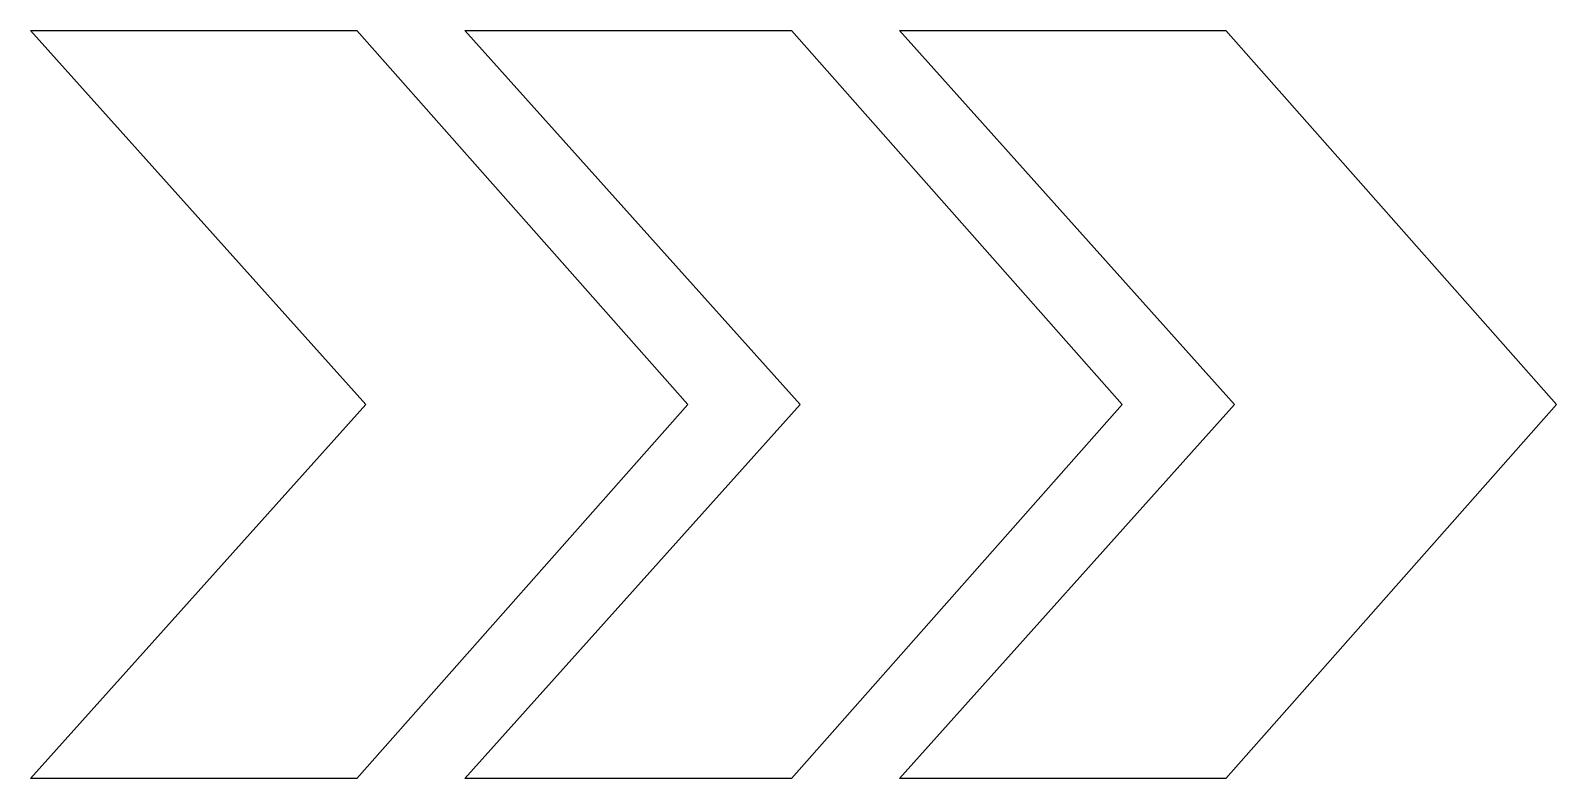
# Model space of a CAD drawing. Header units: centimetres. Extents: x -5.15 to 4.37, y -1.98 to 2.68.
import ezdxf

# ---------------------------------------------------------------- set-up
doc = ezdxf.new("R2010")
doc.units = ezdxf.units.CM
doc.header["$MEASUREMENT"] = 0
doc.layers.add('Camada 1', color=7, linetype='Continuous')

msp = doc.modelspace()

# ---------------------------------------------------------------- linework, layer by layer
at = {"layer": 'Camada 1'}
for points in [[(-3.06009, 0.35071), (-3.06009, 0.35071), (-5.15273, -1.98292), (-5.15273, -1.98292), (-5.15273, -1.98292), (-5.15273, -1.98292), (-3.11494, -1.98292), (-3.11494, -1.98292), (-3.11494, -1.98292), (-3.11494, -1.98292), (-1.05016, 0.35071), (-1.05016, 0.35071), (-1.05016, 0.35071), (-1.05016, 0.35071), (-3.11494, 2.68433), (-3.11494, 2.68433), (-3.11494, 2.68433), (-3.11494, 2.68433), (-5.15273, 2.68433), (-5.15273, 2.68433), (-5.15273, 2.68433), (-5.15273, 2.68433), (-3.06009, 0.35071), (-3.06009, 0.35071)], [(-0.34811, 0.35071), (-0.34811, 0.35071), (-2.44075, -1.98292), (-2.44075, -1.98292), (-2.44075, -1.98292), (-2.44075, -1.98292), (-0.40296, -1.98292), (-0.40296, -1.98292), (-0.40296, -1.98292), (-0.40296, -1.98292), (1.66182, 0.35071), (1.66182, 0.35071), (1.66182, 0.35071), (1.66182, 0.35071), (-0.40296, 2.68433), (-0.40296, 2.68433), (-0.40296, 2.68433), (-0.40296, 2.68433), (-2.44075, 2.68433), (-2.44075, 2.68433), (-2.44075, 2.68433), (-2.44075, 2.68433), (-0.34811, 0.35071), (-0.34811, 0.35071)], [(2.36387, 0.35071), (2.36387, 0.35071), (0.27125, -1.98292), (0.27125, -1.98292), (0.27125, -1.98292), (0.27125, -1.98292), (2.30902, -1.98292), (2.30902, -1.98292), (2.30902, -1.98292), (2.30902, -1.98292), (4.3738, 0.35071), (4.3738, 0.35071), (4.3738, 0.35071), (4.3738, 0.35071), (2.30902, 2.68433), (2.30902, 2.68433), (2.30902, 2.68433), (2.30902, 2.68433), (0.27125, 2.68433), (0.27125, 2.68433), (0.27125, 2.68433), (0.27125, 2.68433), (2.36387, 0.35071), (2.36387, 0.35071)]]:
    msp.add_open_spline(points, degree=3, knots=[0, 0, 0, 0, 0.1428571, 0.1428571, 0.1428571, 0.1428571, 0.2857143, 0.2857143, 0.2857143, 0.2857143, 0.4285714, 0.4285714, 0.4285714, 0.4285714, 0.5714286, 0.5714286, 0.5714286, 0.5714286, 0.7142857, 0.7142857, 0.7142857, 0.7142857, 1, 1, 1, 1], dxfattribs=at)

doc.saveas('drawing.dxf')
